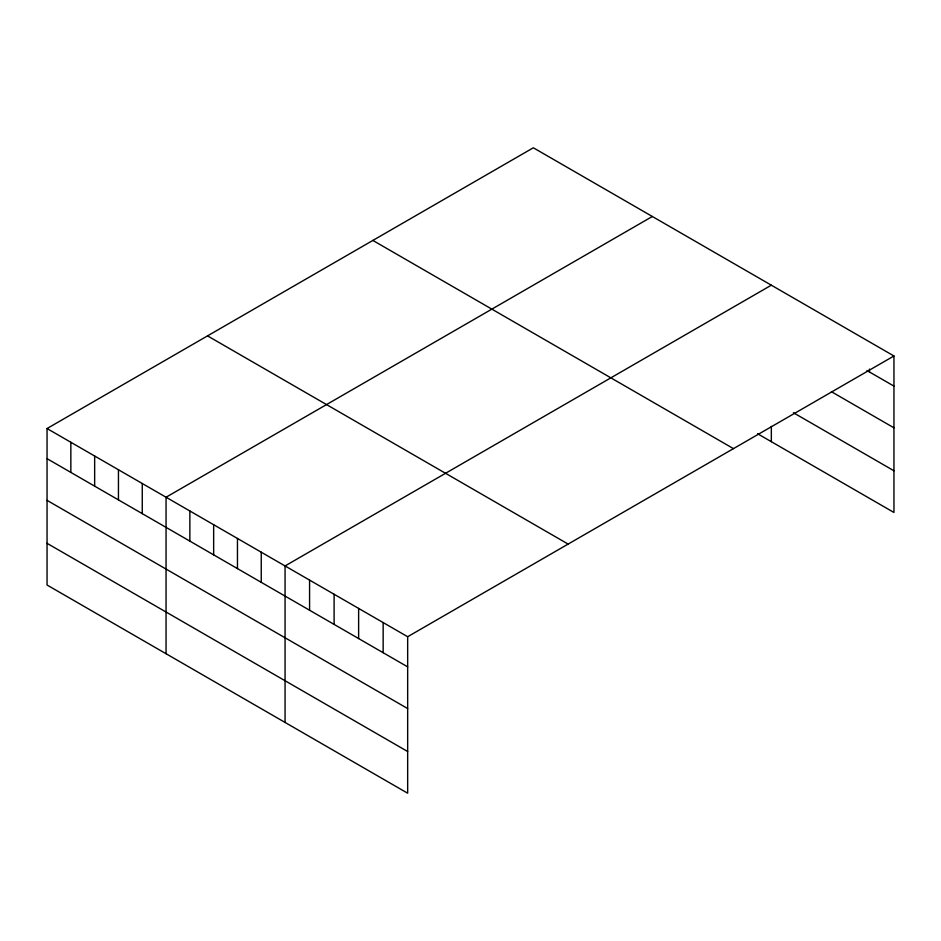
<?xml version="1.0" encoding="UTF-8"?>
<svg xmlns="http://www.w3.org/2000/svg" width="941" height="941" viewBox="0 0 941 941"><rect width="100%" height="100%" fill="white"/><g stroke="black" fill="none" stroke-linecap="round" stroke-linejoin="round"><path stroke-width="1.41" d="M47.05 428.531L407.665 636.728L407.665 793.216L47.05 585.02L47.05 428.531L533.335 147.784L893.95 355.98L893.95 512.469L757.564 433.73M652.336 216.489L166.051 497.236L166.051 653.724M771.338 285.194L285.064 565.941L285.064 722.429M407.665 636.728L893.95 355.98M866.979 370.542L893.95 386.116M831.421 391.703L893.95 427.814M793.404 412.723L893.95 470.771M372.859 240.425L733.474 448.634M207.526 335.878L568.141 544.086M47.05 458.667L407.665 666.863M47.05 500.365L407.665 708.561M47.05 543.322L407.665 751.518M869.425 369.084L869.425 371.954M771.338 426.391L771.338 441.682M383.152 622.577L383.152 652.701M358.627 608.415L358.627 638.551M334.102 594.265L334.102 624.389M309.577 580.103L309.577 610.238M261.257 552.202L261.257 582.338M237.461 538.464L237.461 568.587M213.654 524.725L213.654 554.849M189.859 510.975L189.859 541.11M142.256 483.498L142.256 513.633M118.448 469.759L118.448 499.883M94.653 456.009L94.653 486.144M70.846 442.27L70.846 472.406"/></g></svg>
